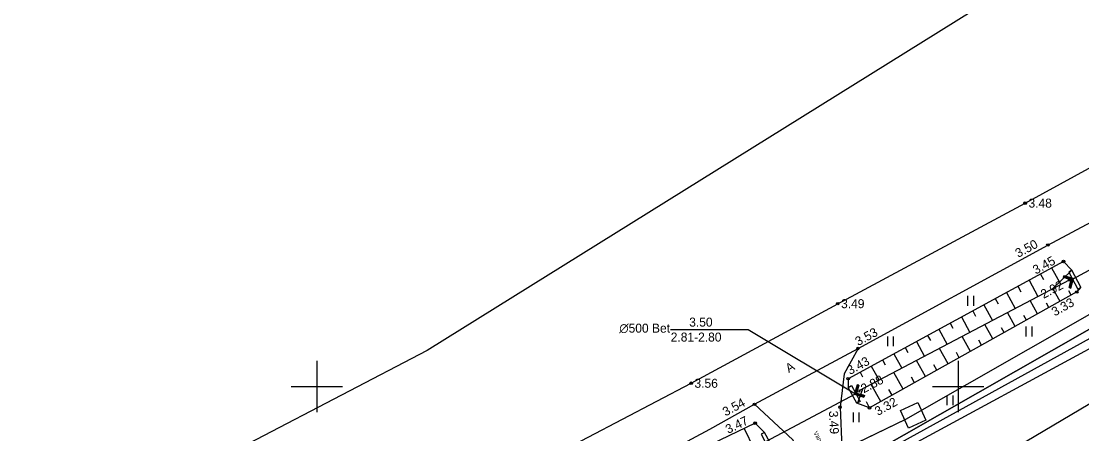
# Model space of a CAD drawing. Extents: x 406937 to 703495, y 6445581 to 6538256.
# Drawn here: x 407427 to 407509.6, y 6533696.3 to 6533728.5 of the extents above; entities that cross this region are included whole.
import ezdxf

# ---------------------------------------------------------------- set-up
doc = ezdxf.new("R2010")
doc.units = 0
for name, color, linetype in [('14295G geoalus_H - AED', 7, 'Continuous'), ('14295G geoalus_H - HALJASTUS', 7, 'Continuous'), ('14295G geoalus_H - KORGUS-EH2000', 7, 'Continuous'), ('14295G geoalus_H - MOOTPIIR', 7, 'Continuous'), ('14295G geoalus_H - PIIR', 7, 'Continuous'), ('14295G geoalus_H - RELJEEF', 7, 'Continuous'), ('14295G geoalus_H - SITRASS', 7, 'Continuous'), ('14295G geoalus_H - TEE', 7, 'Continuous'), ('14295G geoalus_H - TRUUP', 7, 'Continuous'), ('14295G geoalus_H - VORK', 7, 'Continuous'), ('KORGUS-EH2000', 7, 'Continuous'), ('xref_LC4212-2 - Kaevik', 7, 'Continuous'), ('xref_LC4212-2 - Proj_ KP', 7, 'Continuous'), ('xref_LC4212-2 - Proj_ puurimistoru', 7, 'Continuous')]:
    doc.layers.add(name, color=color, linetype=linetype)

# ---------------------------------------------------------------- blocks, each defined once
blk = doc.blocks.new('TORVAL')
at = {"layer": '14295G geoalus_H - TRUUP'}
for p, q in [((-110, 90), (-90, 110)), ((-20, 0), (-110, 90)), ((-109, 89), (-79, 99)), ((-105, 85), (-75, 95)), ((-104, 96), (-83, 103)), ((-101, 81), (-71, 91)), ((0, 0), (-100, 100)), ((-97, 77), (-67, 87)), ((-96, 104), (-87, 107)), ((-93, 73), (-63, 83)), ((20, 0), (-90, 110)), ((-90, -110), (20, 0)), ((-89, 69), (-59, 79)), ((-86, 65), (-55, 75)), ((-82, 61), (-51, 71)), ((-78, 57), (-47, 67)), ((-74, 54), (-43, 64)), ((-70, 50), (-39, 60)), ((-66, 46), (-35, 56)), ((-62, 42), (-31, 52)), ((-58, 38), (-28, 48)), ((-54, 34), (-24, 44)), ((-50, 30), (-20, 40)), ((-46, 26), (-16, 36)), ((-42, 22), (-12, 32)), ((-40, -20), (20, 0)), ((-38, 18), (-8, 28)), ((-34, 14), (-4, 24)), ((-32, -12), (16, 4)), ((-30, 10), (0, 20)), ((-26, 6), (4, 16)), ((-24, -4), (12, 8)), ((-22, 2), (8, 12)), ((-110, -90), (-20, 0)), ((-110, -90), (-50, -70)), ((-110, -90), (-90, -110)), ((-106, -94), (-58, -78)), ((-102, -82), (-42, -63)), ((-102, -98), (-66, -86)), ((-100, -100), (0, 0)), ((-98, -102), (-74, -94)), ((-95, -75), (-35, -55)), ((-94, -106), (-82, -102)), ((-87, -67), (-27, -47)), ((-79, -59), (-19, -39)), ((-71, -51), (-11, -31)), ((-63, -43), (-3, -23)), ((-55, -35), (5, -15)), ((-47, -27), (13, -8))]:
    blk.add_line(p, q, dxfattribs=at)
blk = doc.blocks.new('RING02')
at = {"layer": 'KORGUS-EH2000'}
blk.add_circle((0, 0), 20, dxfattribs=at)
blk = doc.blocks.new('HEIN_1')
at = {"layer": '14295G geoalus_H - HALJASTUS'}
for p, q in [((-46, 76), (-46, -76)), ((46, 76), (46, -76))]:
    blk.add_line(p, q, dxfattribs=at)
blk = doc.blocks.new('VKORIS')
at = {"layer": '14295G geoalus_H - VORK'}
for p, q in [((0, 400), (0, -400)), ((-400, 0), (400, 0))]:
    blk.add_line(p, q, dxfattribs=at)

msp = doc.modelspace()

# ---------------------------------------------------------------- linework, layer by layer
at = {"layer": '14295G geoalus_H - AED'}
msp.add_lwpolyline([(407527.715, 6533713.83), (407520.092, 6533709.099), (407512.799, 6533705.13), (407492.941, 6533694.207), (407494.076, 6533690.785)], dxfattribs=at)
at = {"layer": '14295G geoalus_H - MOOTPIIR'}
for points in [[(407377.165, 6533659.748), (407393.357, 6533663.824), (407412.774, 6533669.648), (407423.883, 6533673.61), (407435.693, 6533678.489), (407455.62, 6533687.952), (407468.485, 6533694.631), (407479.179, 6533700.246), (407490.604, 6533706.452), (407505.207, 6533714.293), (407522.254, 6533723.623), (407535.044, 6533731.583), (407545.418, 6533737.967), (407555.864, 6533744.477), (407571.966, 6533755.279), (407583.11, 6533762.855), (407596.913, 6533772.436), (407611.006, 6533782.558)], [(407566.41, 6533734.504), (407552.342, 6533725.059), (407547.954, 6533722.082), (407542.974, 6533722.829), (407529.032, 6533714.021), (407513.229, 6533704.579), (407493.684, 6533693.956), (407494.076, 6533690.785), (407492.286, 6533690.131), (407489.406, 6533689.61), (407486.849, 6533688.125), (407463.863, 6533676.393), (407450.49, 6533669.569), (407440.461, 6533664.45), (407440.353, 6533664.395), (407437.133, 6533662.752), (407432.764, 6533660.426), (407409.2, 6533647.742), (407400.201, 6533639.301), (407385.434, 6533636.964), (407385.287, 6533636.99), (407365.997, 6533634.195)]]:
    msp.add_lwpolyline(points, dxfattribs=at)
at = {"layer": '14295G geoalus_H - PIIR'}
for points in [[(407810.98, 6533945.83), (407702.44, 6533871.05), (407645.58, 6533829.24), (407549.1, 6533759.2), (407458.6, 6533702.8), (407425.2, 6533685.4), (407413.12, 6533677.72), (407384.38, 6533670.65), (407375.67, 6533671.92)], [(407342.77, 6533635.72), (407386.79, 6533645.71), (407386.39, 6533641.72), (407398.6, 6533644.45), (407397.14, 6533650.31), (407431.82, 6533666.09), (407432.96, 6533663.99), (407492.82, 6533694.54), (407550.76, 6533727.61), (407610.92, 6533768), (407664.47, 6533807), (407702.92, 6533834.35), (407759.81, 6533876.4), (407840.74, 6533935.38)]]:
    msp.add_lwpolyline(points, dxfattribs=at)
msp.add_lwpolyline([(407610.92, 6533768), (407550.76, 6533727.61), (407492.82, 6533694.54), (407510.68, 6533643.68), (407538.22, 6533616.49), (407593.92, 6533626.5), (407693.19, 6533714.99), (407664.47, 6533807)], close=True, dxfattribs=at)
at = {"layer": '14295G geoalus_H - RELJEEF'}
for p, q in [((407507.269, 6533709.24), (407507.977, 6533707.941)), ((407508.847, 6533709.054), (407507.31, 6533707.59)), ((407508.686, 6533708.315), (407492.237, 6533699.644)), ((407505.513, 6533708.284), (407506.207, 6533707.009)), ((407506.391, 6533708.762), (407506.625, 6533708.333)), ((407503.756, 6533707.327), (407504.438, 6533706.076)), ((407504.635, 6533707.806), (407504.864, 6533707.384)), ((407507.925, 6533706.634), (407507.372, 6533707.623)), ((407508.798, 6533707.123), (407508.617, 6533707.445)), ((407502.878, 6533706.849), (407503.103, 6533706.436)), ((407506.179, 6533705.658), (407505.602, 6533706.69)), ((407501.122, 6533705.892), (407501.342, 6533705.487)), ((407502, 6533706.371), (407502.669, 6533705.143)), ((407504.434, 6533704.682), (407503.833, 6533705.757)), ((407507.052, 6533706.146), (407506.864, 6533706.483)), ((407499.365, 6533704.936), (407499.582, 6533704.539)), ((407500.244, 6533705.414), (407500.899, 6533704.21)), ((407505.307, 6533705.17), (407505.11, 6533705.521)), ((407498.487, 6533704.458), (407499.13, 6533703.278)), ((407502.688, 6533703.705), (407502.063, 6533704.824)), ((407503.561, 6533704.193), (407503.357, 6533704.559)), ((407496.731, 6533703.501), (407497.36, 6533702.345)), ((407497.609, 6533703.979), (407497.821, 6533703.59)), ((407500.943, 6533702.729), (407500.293, 6533703.891)), ((407501.816, 6533703.217), (407501.603, 6533703.597)), ((407494.974, 6533702.545), (407495.591, 6533701.412)), ((407495.852, 6533703.023), (407496.06, 6533702.641)), ((407499.198, 6533701.752), (407498.523, 6533702.958)), ((407500.07, 6533702.241), (407499.85, 6533702.635)), ((407493.218, 6533701.588), (407493.822, 6533700.479)), ((407494.096, 6533702.066), (407494.299, 6533701.693)), ((407497.452, 6533700.776), (407496.753, 6533702.025)), ((407498.325, 6533701.264), (407498.096, 6533701.673)), ((407492.34, 6533701.11), (407492.539, 6533700.744)), ((407495.707, 6533699.799), (407494.984, 6533701.092)), ((407493.961, 6533698.823), (407493.214, 6533700.159)), ((407496.579, 6533700.288), (407496.342, 6533700.711)), ((407492.15, 6533698.666), (407492.571, 6533699.82)), ((407494.834, 6533699.311), (407494.589, 6533699.749)), ((407493.088, 6533698.335), (407492.835, 6533698.787)), ((407483.304, 6533696.726), (407484.053, 6533695.166))]:
    msp.add_line(p, q, dxfattribs=at)
for points in [[(407508.847, 6533709.054), (407508.191, 6533709.742), (407491.412, 6533700.605), (407491.422, 6533699.921)], [(407509.557, 6533707.749), (407509.227, 6533707.363), (407493.077, 6533698.328), (407492.099, 6533698.685)], [(407484.902, 6533696.402), (407484.167, 6533697.141), (407481.417, 6533695.82), (407471.154, 6533690.481), (407457.817, 6533683.725), (407446.238, 6533677.63), (407437.285, 6533673.087), (407436.62, 6533672.135), (407436.997, 6533671.708)]]:
    msp.add_lwpolyline(points, dxfattribs=at)
at = {"layer": '14295G geoalus_H - SITRASS'}
msp.add_lwpolyline([(407488.76, 6533685.929), (407553.639, 6533724.393), (407560.04, 6533729.634), (407567.907, 6533736.34), (407574.25, 6533741.947), (407581.105, 6533747.528), (407592.57, 6533754.765), (407601.45, 6533760.336), (407611.42, 6533767.192)], dxfattribs=at)
at = {"layer": '14295G geoalus_H - TEE'}
for points in [[(407394.935, 6533653.127), (407396.389, 6533654.095), (407403.117, 6533657.42), (407414.994, 6533663.385), (407426.362, 6533669.469), (407429.763, 6533671.217), (407436.08, 6533674.232), (407445.255, 6533678.663), (407457.116, 6533684.449), (407470.816, 6533691.394), (407480.643, 6533696.656), (407484.114, 6533698.606), (407492.184, 6533702.966), (407506.981, 6533711.025), (407512.278, 6533713.853), (407524.331, 6533720.601), (407535.945, 6533727.405), (407537.828, 6533728.11), (407538.813, 6533728.337), (407546.407, 6533733.045)], [(407492.184, 6533702.966), (407491.108, 6533700.984), (407490.781, 6533698.385), (407490.926, 6533695.212), (407492.286, 6533690.131)], [(407489.406, 6533689.61), (407488.023, 6533694.24), (407487.093, 6533695.846), (407484.114, 6533698.606)]]:
    msp.add_lwpolyline(points, dxfattribs=at)
at = {"layer": '14295G geoalus_H - TRUUP'}
for p, q in [((407508.892, 6533708.367), (407512.519, 6533710.345)), ((407484.989, 6533695.712), (407491.989, 6533699.434))]:
    msp.add_line(p, q, dxfattribs=at)
for points in [[(407508.847, 6533709.054), (407508.603, 6533708.901), (407509.32, 6533707.593), (407509.557, 6533707.749)], [(407484.902, 6533696.402), (407484.64, 6533696.284), (407485.316, 6533694.99), (407485.598, 6533695.132)]]:
    msp.add_lwpolyline(points, close=True, dxfattribs=at)
for points in [[(407477.57, 6533704.438), (407477.57, 6533704.438), (407483.627, 6533704.438), (407491.989, 6533699.434)], [(407491.422, 6533699.921), (407491.685, 6533700.065), (407492.362, 6533698.829), (407492.099, 6533698.685), (407491.422, 6533699.921)]]:
    msp.add_lwpolyline(points, dxfattribs=at)
at = {"layer": 'xref_LC4212-2 - Kaevik'}
msp.add_lwpolyline([(407496.106, 6533696.755), (407495.483, 6533698.119), (407496.848, 6533698.742), (407497.47, 6533697.378)], close=True, dxfattribs=at)
at = {"layer": 'xref_LC4212-2 - Proj_ KP'}
msp.add_lwpolyline([(407330.015, 6533634.682), (407399.974, 6533653.035), (407435.743, 6533668.327), (407495.917, 6533697.459), (407539.278, 6533722.208), (407552.344, 6533729.878), (407610.347, 6533768.82), (407656.174, 6533802.195), (407676.756, 6533816.966), (407699.788, 6533834.584), (407711.567, 6533842.764), (407721.185, 6533849.094), (407759.218, 6533877.206), (407791.735, 6533900.904), (407803.373, 6533909.385), (407816.02, 6533918.602), (407826.627, 6533926.332)], dxfattribs=at)
at = {"layer": 'xref_LC4212-2 - Proj_ puurimistoru'}
msp.add_lwpolyline([(407399.974, 6533653.035), (407435.207, 6533668.122), (407495.917, 6533697.459)], dxfattribs=at)

# ---------------------------------------------------------------- block references
at = {"layer": '14295G geoalus_H - HALJASTUS', "xscale": 0.005, "yscale": 0.005}
for p in [(407500.942, 6533706.673), (407505.49, 6533704.283), (407494.702, 6533703.523), (407499.347, 6533698.916), (407492.027, 6533697.585)]:
    msp.add_blockref('HEIN_1', p, dxfattribs=at)
at = {"layer": '14295G geoalus_H - KORGUS-EH2000', "xscale": 0.005, "yscale": 0.005}
for p in [(407505.207, 6533714.293), (407506.981, 6533711.025), (407508.191, 6533709.742), (407508.686, 6533708.315), (407509.227, 6533707.363), (407490.604, 6533706.452), (407492.184, 6533702.966), (407479.179, 6533700.246), (407491.412, 6533700.605), (407492.237, 6533699.644), (407484.114, 6533698.606), (407490.781, 6533698.385), (407493.077, 6533698.328), (407484.167, 6533697.141)]:
    msp.add_blockref('RING02', p, dxfattribs=at)
at = {"layer": '14295G geoalus_H - TRUUP', "xscale": 0.004999999999999999}
for p, yscale, rotation in [((407508.892, 6533708.367), 0.005, 28.92392410027819), ((407491.989, 6533699.434), 0.004999999999999999, -151.2155948067901)]:
    msp.add_blockref('TORVAL', p, dxfattribs=dict(at, yscale=yscale, rotation=rotation))
at = {"layer": '14295G geoalus_H - VORK', "xscale": 0.005, "yscale": 0.005}
for p in [(407450, 6533700), (407500, 6533700)]:
    msp.add_blockref('VKORIS', p, dxfattribs=at)

# ---------------------------------------------------------------- texts
at = {"layer": '14295G geoalus_H - KORGUS-EH2000'}
for s, p in [(' 3.48', (407505.207, 6533713.943)), (' 3.49', (407490.604, 6533706.102)), (' 3.56', (407479.179, 6533699.896))]:
    msp.add_text(s, height=0.7, dxfattribs=at).set_placement(p)
for s, rotation, p in [(' 3.50', 28.09758, (407504.437, 6533709.897)), (' 3.45', 28.57248, (407505.807, 6533708.593)), (' 2.92', 27.79653, (407506.415, 6533706.702)), (' 3.33', 29.22316, (407507.286, 6533705.324)), (' 3.53', 28.57249, (407491.97, 6533703.013)), (' 3.43', 28.57248, (407491.328, 6533700.758)), (' 2.88', 27.79653, (407492.4, 6533699.334)), (' 3.54', 28.38237, (407481.635, 6533697.528)), (' 3.32', 29.22316, (407493.504, 6533697.565)), (' 3.47', 25.64615, (407481.829, 6533696.183)), (' 3.49', 272.60371, (407489.907, 6533698.346))]:
    msp.add_text(s, height=0.7, rotation=rotation, dxfattribs=at).set_placement(p)
at = {"layer": '14295G geoalus_H - TEE'}
for s, height, rotation, p in [('A', 0.7, 30.8004, (407486.791, 6533701.038)), ('Vana asf.', 0.35, 297.99321, (407488.7, 6533696.4))]:
    msp.add_text(s, height=height, rotation=rotation, dxfattribs=at).set_placement(p)
at = {"layer": '14295G geoalus_H - TRUUP'}
for s, p in [('∅500 Bet', (407473.581, 6533704.194)), ('3.50', (407479.029, 6533704.665)), ('2.81-2.80', (407477.588, 6533703.498))]:
    msp.add_text(s, height=0.7, dxfattribs=at).set_placement(p)

doc.saveas('drawing.dxf')
